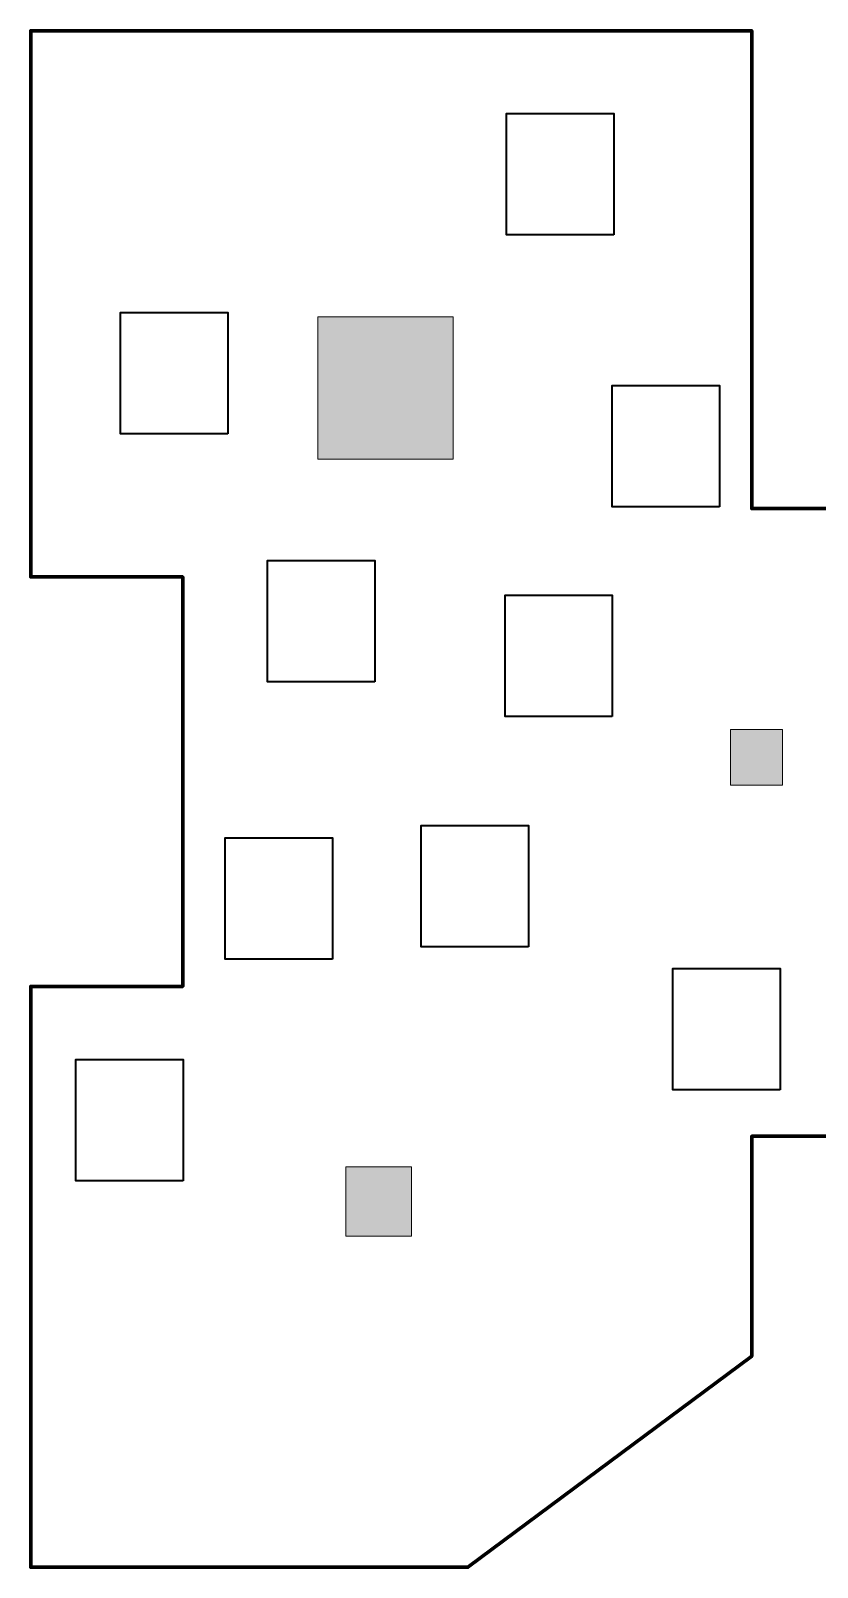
# Model space of a CAD drawing. Header units: inches. Extents: x 28 to 188, y 62 to 218.
# Drawn here: x 27.9 to 107.9, y 61.6 to 217.8 of the extents above; entities that cross this region are included whole.
import ezdxf

# ---------------------------------------------------------------- set-up
doc = ezdxf.new("R2010")
doc.units = ezdxf.units.IN
doc.header["$MEASUREMENT"] = 0
for name, color, linetype in [('pillars', 7, 'Continuous'), ('racks', 7, 'Continuous'), ('walls', 7, 'Continuous')]:
    doc.layers.add(name, color=color, linetype=linetype)

# ---------------------------------------------------------------- blocks, each defined once
blk = doc.blocks.new('block 4')
at = {"layer": 'racks', "color": 250, "lineweight": 35, "true_color": 0x221e1f}
blk.add_lwpolyline([(78.56, 124.66), (67.65, 124.66), (67.65, 137), (78.56, 137), (78.56, 124.66)], dxfattribs=at)
blk = doc.blocks.new('block 3')
at = {"layer": 'racks'}
blk.add_blockref('block 4', (0, 0), dxfattribs=at)
blk = doc.blocks.new('block 2')
at = {"layer": 'racks'}
blk.add_blockref('block 3', (0, 0), dxfattribs=at)
blk = doc.blocks.new('block 10')
at = {"layer": 'racks', "color": 250, "lineweight": 35, "true_color": 0x221e1f}
blk.add_lwpolyline([(47.98, 176.83), (37.07, 176.83), (37.07, 189.16), (47.98, 189.16), (47.98, 176.83)], dxfattribs=at)
blk = doc.blocks.new('block 9')
at = {"layer": 'racks'}
blk.add_blockref('block 10', (0, 0), dxfattribs=at)
blk = doc.blocks.new('block 8')
at = {"layer": 'racks'}
blk.add_blockref('block 9', (0, 0), dxfattribs=at)
blk = doc.blocks.new('block 13')
at = {"layer": 'racks', "color": 250, "lineweight": 35, "true_color": 0x221e1f}
blk.add_lwpolyline([(62.94, 151.62), (52.03, 151.62), (52.03, 163.95), (62.94, 163.95), (62.94, 151.62)], dxfattribs=at)
blk = doc.blocks.new('block 12')
at = {"layer": 'racks'}
blk.add_blockref('block 13', (0, 0), dxfattribs=at)
blk = doc.blocks.new('block 11')
at = {"layer": 'racks'}
blk.add_blockref('block 12', (0, 0), dxfattribs=at)
blk = doc.blocks.new('block 16')
at = {"layer": 'racks', "color": 250, "lineweight": 35, "true_color": 0x221e1f}
blk.add_lwpolyline([(87.08, 148.08), (76.18, 148.08), (76.18, 160.41), (87.08, 160.41), (87.08, 148.08)], dxfattribs=at)
blk = doc.blocks.new('block 15')
at = {"layer": 'racks'}
blk.add_blockref('block 16', (0, 0), dxfattribs=at)
blk = doc.blocks.new('block 14')
at = {"layer": 'racks'}
blk.add_blockref('block 15', (0, 0), dxfattribs=at)
blk = doc.blocks.new('block 19')
at = {"layer": 'racks', "color": 250, "lineweight": 35, "true_color": 0x221e1f}
blk.add_lwpolyline([(58.63, 123.42), (47.72, 123.42), (47.72, 135.75), (58.63, 135.75), (58.63, 123.42)], dxfattribs=at)
blk = doc.blocks.new('block 18')
at = {"layer": 'racks'}
blk.add_blockref('block 19', (0, 0), dxfattribs=at)
blk = doc.blocks.new('block 17')
at = {"layer": 'racks'}
blk.add_blockref('block 18', (0, 0), dxfattribs=at)
blk = doc.blocks.new('block 22')
at = {"layer": 'racks', "color": 250, "lineweight": 35, "true_color": 0x221e1f}
blk.add_lwpolyline([(104.16, 110.14), (93.25, 110.14), (93.25, 122.47), (104.16, 122.47), (104.16, 110.14)], dxfattribs=at)
blk = doc.blocks.new('block 21')
at = {"layer": 'racks'}
blk.add_blockref('block 22', (0, 0), dxfattribs=at)
blk = doc.blocks.new('block 20')
at = {"layer": 'racks'}
blk.add_blockref('block 21', (0, 0), dxfattribs=at)
blk = doc.blocks.new('block 31')
at = {"layer": 'racks', "color": 250, "lineweight": 35, "true_color": 0x221e1f}
blk.add_lwpolyline([(87.25, 197.07), (76.34, 197.07), (76.34, 209.4), (87.25, 209.4), (87.25, 197.07)], dxfattribs=at)
blk = doc.blocks.new('block 30')
at = {"layer": 'racks'}
blk.add_blockref('block 31', (0, 0), dxfattribs=at)
blk = doc.blocks.new('block 29')
at = {"layer": 'racks'}
blk.add_blockref('block 30', (0, 0), dxfattribs=at)
blk = doc.blocks.new('block 34')
at = {"layer": 'racks', "color": 250, "lineweight": 35, "true_color": 0x221e1f}
blk.add_lwpolyline([(97.99, 169.42), (87.09, 169.42), (87.09, 181.76), (97.99, 181.76), (97.99, 169.42)], dxfattribs=at)
blk = doc.blocks.new('block 33')
at = {"layer": 'racks'}
blk.add_blockref('block 34', (0, 0), dxfattribs=at)
blk = doc.blocks.new('block 32')
at = {"layer": 'racks'}
blk.add_blockref('block 33', (0, 0), dxfattribs=at)
blk = doc.blocks.new('block 37')
at = {"layer": 'racks', "color": 250, "lineweight": 35, "true_color": 0x221e1f}
blk.add_lwpolyline([(43.44, 100.89), (32.53, 100.89), (32.53, 113.22), (43.44, 113.22), (43.44, 100.89)], dxfattribs=at)
blk = doc.blocks.new('block 36')
at = {"layer": 'racks'}
blk.add_blockref('block 37', (0, 0), dxfattribs=at)
blk = doc.blocks.new('block 35')
at = {"layer": 'racks'}
blk.add_blockref('block 36', (0, 0), dxfattribs=at)

msp = doc.modelspace()

# ---------------------------------------------------------------- hatches: boundary and pattern name
at = {"layer": 'pillars', "true_color": 0x231f20}
h = msp.add_hatch(color=250, dxfattribs=at)
h.dxf.hatch_style = 2
h.paths.add_polyline_path([(70.91, 174.27), (57.15, 174.27), (57.15, 188.74), (70.91, 188.74)])
h = msp.add_hatch(color=250, dxfattribs=at)
h.dxf.hatch_style = 2
h.paths.add_polyline_path([(104.42, 146.76), (99.13, 146.76), (99.13, 141.11), (104.42, 141.11)])
h = msp.add_hatch(color=250, dxfattribs=at)
h.dxf.hatch_style = 2
h.paths.add_polyline_path([(66.68, 95.25), (59.97, 95.25), (59.97, 102.31), (66.68, 102.31)])

# ---------------------------------------------------------------- linework, layer by layer
at = {"layer": 'pillars', "lineweight": 0}
for points in [[(70.91, 174.27), (57.15, 174.27), (57.15, 188.74), (70.91, 188.74), (70.91, 174.27)], [(104.42, 146.76), (99.13, 146.76), (99.13, 141.11), (104.42, 141.11), (104.42, 146.76)], [(66.68, 95.25), (59.97, 95.25), (59.97, 102.31), (66.68, 102.31), (66.68, 95.25)]]:
    msp.add_lwpolyline(points, dxfattribs=at)
at = {"layer": 'walls', "color": 250, "lineweight": 70, "true_color": 0x231f20}
msp.add_lwpolyline([(187.97, 122.88), (187.97, 151.3), (167.44, 169.23), (160.35, 169.23), (160.35, 152.56), (133.2, 152.56), (133.2, 169.23), (101.28, 169.23), (101.28, 217.82), (27.93, 217.82), (27.93, 162.28), (43.39, 162.28), (43.39, 120.65), (27.93, 120.65), (27.93, 61.58), (72.41, 61.58), (101.28, 83.03), (101.28, 105.4), (168.44, 105.4), (187.97, 122.88)], dxfattribs=at)

# ---------------------------------------------------------------- block references
at = {"layer": 'racks'}
for name in ['block 29', 'block 8', 'block 32', 'block 11', 'block 14', 'block 2', 'block 17', 'block 20', 'block 35']:
    msp.add_blockref(name, (0, 0), dxfattribs=at)

doc.saveas('drawing.dxf')
